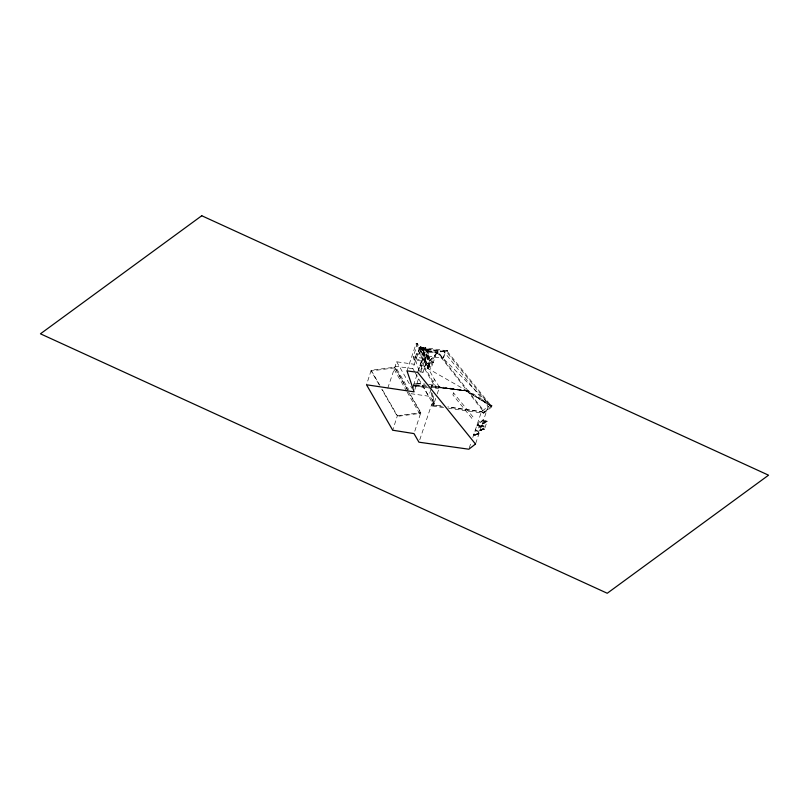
<?xml version="1.0" encoding="UTF-8"?>
<svg xmlns="http://www.w3.org/2000/svg" width="809" height="809" viewBox="0 0 809 809"><rect width="100%" height="100%" fill="white"/><g stroke="black" fill="none" stroke-linecap="round" stroke-linejoin="round"><path stroke-width="0.61" stroke-dasharray="4.04 3.03" d="M407.433 389.412L394.61 367.185L371.169 370.269L366.517 384.781M408.039 391.131L394.61 367.185M382.404 389.746L397.381 415.715L392.719 430.216M431.015 389.321L428.699 396.198L411.043 393.71L410.487 395.368L410.487 394.711L420.822 412.63L414.774 431.248M491.71 406.664L467.41 391.364L467.653 390.383L491.953 405.673L491.71 406.664L466.864 391.364L467.653 390.383M387.774 388.158L396.653 361.795L414.309 364.283M406.978 370.866L416.22 343.39L417.606 343.592L420.993 353.594L419.608 353.402L416.22 343.39M414.228 360.096L416.402 353.614L427.223 354.959L425.049 361.441L414.228 360.096L413.136 356.88L417.606 343.592M419.052 370.613L415.078 358.893L416.402 353.614M418.708 348.537L419.042 347.557L423.876 348.234L423.542 349.225L418.708 348.537L427.253 352.148L427.587 351.157L437.264 352.522L446.75 350.752L491.609 406.33L491.275 407.321L483.661 413.237L448.651 408.302M414.663 371.857L412.833 368.682L420.164 346.889L427.961 350.024L429.903 363.686L428.274 368.55L427.334 367.013L428.527 363.474L426.576 349.801L420.144 346.859L421.529 347.081L429.903 363.686L428.527 363.474M428.274 368.55L420.781 349.306L421.529 347.081L428.274 368.55L419.466 353.28M419.608 353.402L421.206 348.669L422.591 348.871L424.887 355.636L419.841 370.633M422.47 348.376L422.804 347.385L446.75 350.752L446.416 351.743L491.275 407.321L488.636 407.069L443.777 351.49L446.416 351.743L422.47 348.376L423.542 349.225M420.993 353.594L422.591 348.871M417.646 372.362L422.419 358.185L413.136 356.88M413.47 385.246L417.879 372.13M418.283 370.937L425.645 349.063L425.18 347.718L426.252 347.951M412.924 388.128L414.521 383.375L425.16 384.113M419.446 371.786L423.016 372.282L420.72 365.516L426.161 349.367L437.153 350.914L443.302 358.609L445.132 353.169M430.196 388.098L413.712 385.782L414.764 385.853L415.553 383.547L424.169 384.144M414.886 389.513L418.84 377.773M420.811 371.897L428.254 349.781L425.645 349.063L444.91 351.784L444.839 352.805L443.008 358.245L428.457 356.142L426.161 349.367M426.545 355.505L432.006 362.27L430.449 366.882L424.998 360.126L426.545 355.505L416.635 354.281M438.549 388.553L435.788 388.118L423.805 367.337L437.264 352.522L491.609 406.33L483.994 412.246L483.661 413.237L481.486 411.639L447.802 406.897M423.016 372.282L428.457 356.142M428.881 365.243L437.264 352.522L483.994 412.246L448.459 407.24M433.139 362.28L430.964 368.762L422.419 358.185M432.006 362.27L433.27 362.442L437.153 350.914M437.264 352.522L423.805 367.337M437.194 353.27L437.578 352.127L427.354 350.803L427.506 351.905L437.194 353.27L437.042 352.168L427.354 350.803M437.79 351.986L437.406 353.118L436.607 352.451L437.79 351.986L467.835 390.494L467.45 391.637L466.641 390.969L467.835 390.494M431.419 385.569L431.035 386.712L431.419 385.569L467.612 390.636L467.228 391.778L467.612 390.636M431.399 388.168L434.403 379.269L427.334 367.013M435.788 388.118L436.122 387.127L424.138 366.346L467.309 391.03L491.609 406.33M419.74 439.843L431.591 404.621L442.816 406.199M443.645 407.594L432.4 406.017L433.23 403.549L431.167 391.869M435.707 398.382L434.2 402.872L429.104 394.994M437.224 393.892L439.489 387.147L434.403 379.269M422.328 385.357L433.755 405.167L434.261 403.681L433.078 395.348M469.23 448.034L471.222 442.139M472.81 437.416L481.486 411.639L488.151 406.462L475.5 444.04M477.118 425.443L477.411 424.563L479.929 425.696L485.845 421.095L483.327 419.962L477.118 425.443L479.636 426.576L485.845 421.095M474.135 434.635L475.631 434.918L473.609 435.05L475.692 430.014L479.191 431.47L478.331 434.029L476.744 433.968L478.331 434.029M478.2 424.604L479.009 422.177L482.397 419.628L481.628 421.934M479.636 426.576L479.929 425.696M477.795 434.443L480.495 426.414L477.411 424.563M483.327 419.962L487.16 421.226L484.49 429.164L483.438 428.689L480.455 430.499L479.767 430.186L481.325 425.564L484.783 427.122L481.325 425.564M481.264 430.469L482.902 429.104L483.954 429.579L484.813 427.021M426.737 354.281L428.173 350.095L419.517 348.871M447.326 350.307L446.851 351.5L446.072 350.459L447.326 350.307L436.587 352.218L437.366 353.27L437.851 352.067L436.587 352.218M491.164 406.654L491.953 405.673M467.895 390.555L466.874 391.151L467.895 390.555L484.581 411.771L483.56 412.357L484.581 411.771M475.105 435.333L477.27 433.553M487.16 421.226L475.156 430.428L478.655 431.885L485.349 426.606L481.861 425.15L485.319 426.707M479.767 430.186L481.8 430.054M474.286 435.363L474.822 434.949M475.874 434.686L476.41 434.271M482.043 429.822L482.579 429.407M482.902 429.104L483.438 428.689M483.954 429.579L484.49 429.164M394.61 367.852L371.169 370.937L379.279 385.003M397.381 415.715L420.822 412.63M437.042 352.168L437.578 352.127M466.864 391.364L467.41 391.364M428.709 384.356L431.551 384.649L432.057 388.219M426.09 385.62L414.046 384.791L426.99 386.611M431.703 387.278L448.773 388.451L467.309 391.03L439.985 387.845M433.23 403.549L434.261 403.681M415.078 358.893L424.998 360.126M436.122 387.127L467.309 391.03L431.106 385.964M420.781 349.306L428.072 350.327M424.887 355.636L423.491 355.444L421.206 348.669M420.72 365.516L430.449 366.882M412.833 368.682L395.166 366.194L408.596 389.483M414.764 385.853L427.83 387.693M432.734 405.026L442.331 406.381M427.961 350.024L420.164 346.889M414.521 383.375L415.553 383.547M431.925 403.63L432.957 403.792M419.042 347.557L427.587 351.157L429.215 364.262M483.034 420.842L485.552 421.974M422.804 347.385L423.876 348.234M427.223 354.959L433.27 362.442M443.777 351.49L444.657 352.906M415.27 372.909L428.699 396.198M431.591 404.621L432.4 406.017M396.653 361.795L411.912 388.259M408.656 392.193L420.822 413.288L397.381 416.372L381.777 389.331M394.104 369.369L406.583 391.01M407.2 392.092L420.306 414.805M371.169 370.269L379.906 385.418M477.057 424.836L477.199 425.382M432.097 393.164L433.755 405.167M453.546 392.871L452.878 394.843L472.375 419.001L473.043 417.019L453.546 392.871"/><path stroke-width="1.21" d="M475.5 444.04L468.836 449.217L418.941 442.189L413.986 433.594L392.719 430.216L366.517 384.781L414.097 391.859L406.978 370.866L417.646 372.362L475.5 444.04M201.754 215.74L40.45 333.814L607.246 593.26L768.55 475.186L201.754 215.74"/></g></svg>
